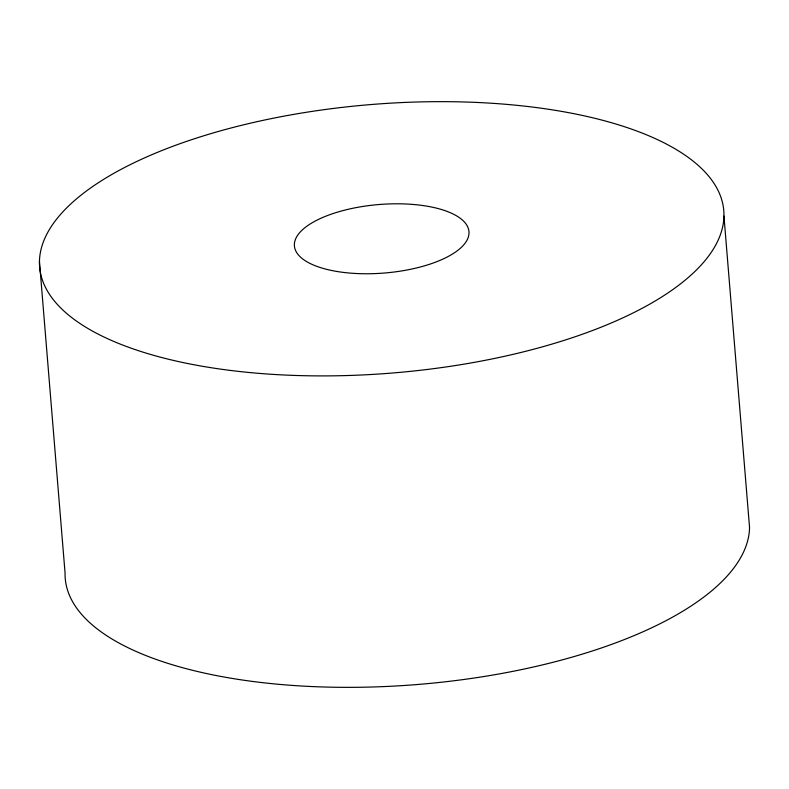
<?xml version="1.0" encoding="UTF-8"?>
<svg xmlns="http://www.w3.org/2000/svg" width="789" height="789" viewBox="0 0 789 789"><rect width="100%" height="100%" fill="white"/><g stroke="black" fill="none" stroke-linecap="round" stroke-linejoin="round"><path stroke-width="1.18" d="M723.947 216.068A343.235 134.663 -4.7 0 1 208.237 367.25A343.235 134.663 -4.7 0 1 212.912 133.025A343.235 134.663 -4.7 0 1 723.947 216.068L749.55 527.506A343.235 134.663 -4.7 0 1 404.599 685.454A343.235 134.663 -4.7 0 1 65.053 572.932L39.45 261.494M337.445 271.554A87.559 34.351 -4.7 0 0 469.001 232.982A87.559 34.351 -4.7 0 0 338.639 211.797A87.559 34.351 -4.7 0 0 337.445 271.554"/></g></svg>
